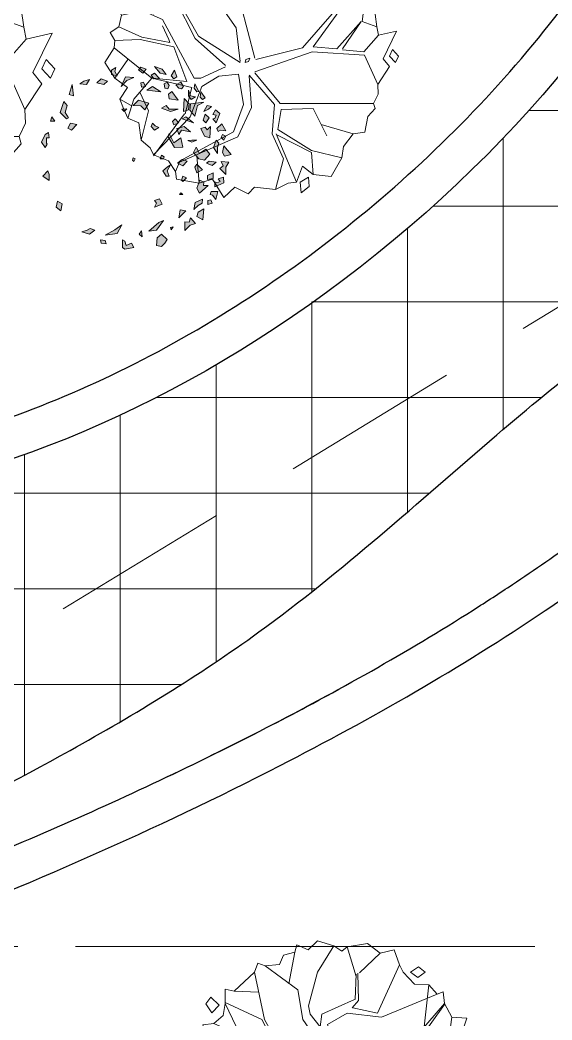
# Model space of a CAD drawing. Header units: inches. Extents: x -12 to 20935469, y -1604 to 24729220.
# Drawn here: x 20833443.3 to 20833510, y 24710426.8 to 24710552.2 of the extents above; entities that cross this region are included whole.
import ezdxf

# ---------------------------------------------------------------- set-up
doc = ezdxf.new("R2010")
doc.units = ezdxf.units.IN
doc.header["$LTSCALE"] = 0.03
doc.header["$MEASUREMENT"] = 0
doc.linetypes.add('ACAD_ISO08W100', pattern=[36, 24, -3, 6, -3])
doc.linetypes.add('DASHED2', pattern=[0.375, 0.25, -0.125])
for name, color, linetype, lineweight in [('Dot', 253, 'Continuous', 0), ('Grid Line', 252, 'Continuous', 18), ('hatch-1', 253, 'Continuous', 5), ('ILLUSTR-TREE', 74, 'Continuous', 0), ('wind.', 150, 'Continuous', 20)]:
    doc.layers.add(name, color=color, linetype=linetype, lineweight=lineweight)
doc.styles.add('ATTR', font='romans.shx', dxfattribs={"width": 0.8, "height": 0.7})

# ---------------------------------------------------------------- blocks, each defined once
blk = doc.blocks.new('fff')
at = {"layer": 'Grid Line', "color": 252, "linetype": 'ACAD_ISO08W100', "lineweight": 9, "ltscale": 80, "true_color": 0x939598}
blk.add_line((20833096.95, 24723708.72), (20830726.15, 24723708.72), dxfattribs=at)
blk = doc.blocks.new('TREE_009')
at = {"layer": 'ILLUSTR-TREE'}
for p, q in [((-12174.22, 13910.26), (-12175.66, 13905.24)), ((-12166.65, 13906.74), (-12174.22, 13910.26)), ((-12160.46, 13912.91), (-12166.65, 13906.74)), ((-12149.34, 13909.54), (-12160.46, 13912.91)), ((-12149.34, 13909.54), (-12160.26, 13891.83)), ((-12143.96, 13905.85), (-12149.34, 13909.54)), ((-12140.45, 13908.76), (-12143.96, 13905.85)), ((-12126.77, 13911.14), (-12140.45, 13908.76)), ((-12140.45, 13908.76), (-12134.4, 13889.01)), ((-12118.31, 13904.71), (-12126.77, 13911.14)), ((-12175.66, 13905.24), (-12183.16, 13903.21)), ((-12179.51, 13884.08), (-12175.66, 13905.24)), ((-12132.06, 13891.31), (-12118.31, 13904.71)), ((-12108.88, 13906.74), (-12118.31, 13904.71)), ((-12105.24, 13896.77), (-12108.88, 13906.74)), ((-12183.16, 13903.21), (-12185.91, 13897.04)), ((-12200.35, 13897.92), (-12202.62, 13891.83)), ((-12195.47, 13896.07), (-12200.35, 13897.92)), ((-12185.91, 13897.04), (-12195.47, 13896.07)), ((-12195.47, 13896.07), (-12173.46, 13879.85)), ((-12120.09, 13864.33), (-12105.24, 13896.77)), ((-12102.7, 13891.75), (-12105.24, 13896.77)), ((-12097.95, 13891.83), (-12092.45, 13895.36)), ((-12092.45, 13895.36), (-12088.05, 13891.83)), ((-12202.62, 13891.83), (-12216.38, 13879.14)), ((-12196.02, 13860.09), (-12202.62, 13891.83)), ((-12160.26, 13891.83), (-12166.31, 13869.26)), ((-12134.95, 13873.5), (-12134.4, 13890.42)), ((-12133.3, 13891.13), (-12132.75, 13872.79)), ((-12095.13, 13883.81), (-12102.7, 13891.75)), ((-12093, 13888.31), (-12097.95, 13891.83)), ((-12088.05, 13891.83), (-12093, 13888.31)), ((-12085.43, 13883.37), (-12095.13, 13883.81)), ((-12085.43, 13883.37), (-12088.74, 13855.16)), ((-12079.93, 13877.02), (-12085.43, 13883.37)), ((-12222.36, 13880.28), (-12222.43, 13870.68)), ((-12216.38, 13879.14), (-12222.36, 13880.28)), ((-12199.87, 13878.43), (-12216.38, 13879.14)), ((-12173.46, 13879.85), (-12170.16, 13860.09)), ((-12117.34, 13861.51), (-12079.93, 13877.02)), ((-12075.87, 13878.52), (-12079.93, 13877.02)), ((-12074.98, 13870.68), (-12075.87, 13878.52)), ((-12231.99, 13875), (-12235.43, 13870.59)), ((-12226.48, 13869.71), (-12231.99, 13875)), ((-12197.67, 13860.09), (-12222.43, 13871.38)), ((-12157.51, 13863.62), (-12135.5, 13873.5)), ((-12132.75, 13872.79), (-12137.15, 13867.85)), ((-12235.43, 13870.59), (-12231.3, 13864.41)), ((-12231.3, 13864.41), (-12226.48, 13869.71)), ((-12222.43, 13870.68), (-12223.73, 13862.65)), ((-12222.43, 13870.68), (-12212.52, 13850.22)), ((-12166.31, 13869.26), (-12165.21, 13863.62)), ((-12136.6, 13867.85), (-12120.09, 13864.33)), ((-12112.39, 13827.65), (-12074.98, 13870.68)), ((-12074.98, 13869.97), (-12105.24, 13828.35)), ((-12070.03, 13861.51), (-12074.98, 13870.68)), ((-12223.73, 13862.65), (-12230.13, 13857.27)), ((-12165.21, 13863.62), (-12158.61, 13855.16)), ((-12158.61, 13855.16), (-12157.51, 13863.62)), ((-12153.66, 13856.57), (-12140.45, 13864.33)), ((-12140.45, 13864.33), (-12117.34, 13861.51)), ((-12230.13, 13857.27), (-12237.49, 13856.48)), ((-12206.47, 13846.69), (-12230.13, 13857.27)), ((-12184.47, 13834), (-12197.67, 13860.09)), ((-12182.26, 13835.41), (-12196.02, 13860.09)), ((-12170.16, 13860.09), (-12156.96, 13841.05)), ((-12072.23, 13845.28), (-12070.03, 13861.51)), ((-12060.06, 13860.89), (-12070.03, 13861.51)), ((-12063.49, 13850.31), (-12060.06, 13860.89)), ((-12237.49, 13856.48), (-12233.98, 13849.52)), ((-12220.78, 13852.34), (-12233.98, 13849.52)), ((-12144.3, 13820.6), (-12153.66, 13856.57)), ((-12233.98, 13849.52), (-12235.63, 13841.76)), ((-12062.33, 13841.76), (-12063.49, 13850.31)), ((-12185.02, 13807.2), (-12206.47, 13846.69)), ((-12089.29, 13826.94), (-12072.78, 13845.28)), ((-12072.78, 13845.28), (-12085.43, 13826.94)), ((-12072.23, 13845.28), (-12062.33, 13841.76)), ((-12235.63, 13841.76), (-12241.62, 13837.97)), ((-12235.63, 13841.76), (-12220.23, 13834.7)), ((-12202.07, 13833.29), (-12206.47, 13842.46)), ((-12156.96, 13841.05), (-12154.21, 13818.48)), ((-12061.23, 13836.11), (-12062.33, 13841.76)), ((-12049.05, 13838.85), (-12061.23, 13836.11)), ((-12057.99, 13820.33), (-12049.05, 13838.85)), ((-12241.62, 13837.97), (-12238.38, 13832.59)), ((-12220.23, 13834.7), (-12201.52, 13831.18)), ((-12164.11, 13815.66), (-12184.47, 13834)), ((-12154.21, 13817.78), (-12182.26, 13835.41)), ((-12071.13, 13824.83), (-12061.23, 13836.11)), ((-12238.38, 13832.59), (-12238.93, 13827.65)), ((-12221.33, 13833.29), (-12238.38, 13832.59)), ((-12198.77, 13828.35), (-12221.33, 13833.29)), ((-12201.52, 13831.18), (-12202.07, 13833.29)), ((-12238.93, 13827.65), (-12245.05, 13817.69)), ((-12213.63, 13807.2), (-12238.93, 13827.65)), ((-12189.97, 13805.08), (-12198.77, 13828.35)), ((-12144.3, 13811.43), (-12105.79, 13824.83)), ((-12143.75, 13819.89), (-12112.39, 13827.65)), ((-12105.79, 13824.83), (-12070.58, 13822.71)), ((-12105.24, 13828.35), (-12089.29, 13826.94)), ((-12085.43, 13826.24), (-12071.13, 13824.83)), ((-12051.8, 13826.5), (-12053.87, 13822.1)), ((-12047.68, 13822.1), (-12051.8, 13826.5)), ((-12229.58, 13819.89), (-12238.38, 13807.2)), ((-12150.36, 13819.89), (-12150.9, 13817.78)), ((-12147.6, 13820.6), (-12150.36, 13819.89)), ((-12148.7, 13818.48), (-12147.6, 13820.6)), ((-12070.58, 13822.71), (-12061.78, 13802.96)), ((-12053.87, 13815.04), (-12057.99, 13820.33)), ((-12053.87, 13822.1), (-12049.74, 13817.69)), ((-12049.74, 13817.69), (-12047.68, 13822.1)), ((-12245.05, 13817.69), (-12238.38, 13807.2)), ((-12164.11, 13814.95), (-12180.61, 13807.2)), ((-12150.9, 13817.78), (-12148.7, 13818.48)), ((-12061.78, 13802.96), (-12053.87, 13815.04)), ((-12155.31, 13810.02), (-12168.51, 13808.61)), ((-12155.31, 13810.02), (-12152.01, 13789.56)), ((-12144.3, 13810.72), (-12127.25, 13790.27)), ((-12238.38, 13807.2), (-12229.92, 13800.94)), ((-12213.63, 13807.2), (-12225.73, 13793.09)), ((-12186.67, 13800.85), (-12213.63, 13807.2)), ((-12213.07, 13807.2), (-12189.97, 13805.08)), ((-12180.61, 13807.2), (-12185.02, 13807.2)), ((-12168.51, 13808.61), (-12180.06, 13801.55)), ((-12148.15, 13809.31), (-12131.1, 13789.56)), ((-12148.15, 13808.61), (-12146.5, 13787.45)), ((-12229.92, 13800.94), (-12235.08, 13793.09)), ((-12191.07, 13783.21), (-12186.67, 13800.85)), ((-12180.06, 13801.55), (-12187.77, 13781.1)), ((-12061.43, 13796.53), (-12061.78, 13802.96)), ((-12221.33, 13797.32), (-12215.83, 13785.33)), ((-12064.53, 13790.27), (-12061.43, 13796.53)), ((-12227.38, 13788.86), (-12235.08, 13793.09)), ((-12235.08, 13793.09), (-12232.68, 13786.83)), ((-12225.73, 13793.09), (-12229.58, 13780.39)), ((-12232.68, 13786.83), (-12229.58, 13780.39)), ((-12152.01, 13789.56), (-12158.61, 13771.22)), ((-12146.5, 13787.45), (-12155.86, 13767.7)), ((-12131.1, 13789.56), (-12132.75, 13769.81)), ((-12127.25, 13790.27), (-12064.53, 13790.27)), ((-12126.7, 13786.04), (-12105.24, 13786.74)), ((-12105.24, 13786.74), (-12095.89, 13768.4)), ((-12068.31, 13781.54), (-12063.49, 13786.83)), ((-12063.49, 13786.83), (-12064.53, 13790.27)), ((-12215.83, 13785.33), (-12220.78, 13765.58)), ((-12212.52, 13755), (-12191.62, 13783.21)), ((-12126.7, 13786.04), (-12128.9, 13772.63)), ((-12229.58, 13780.39), (-12222.36, 13777.13)), ((-12222.36, 13777.13), (-12220.78, 13765.58)), ((-12187.77, 13781.1), (-12212.52, 13755.71)), ((-12070.37, 13770.96), (-12068.31, 13781.54)), ((-12128.9, 13772.63), (-12106.34, 13758.53)), ((-12099.74, 13776.16), (-12078.28, 13769.81)), ((-12158.61, 13771.22), (-12194.92, 13751.47)), ((-12155.86, 13767.7), (-12194.92, 13750.77)), ((-12132.75, 13769.81), (-12125.05, 13752.89)), ((-12130, 13769.81), (-12116.24, 13737.37)), ((-12129.45, 13769.11), (-12106.34, 13757.12)), ((-12084.81, 13761.26), (-12078.28, 13769.81)), ((-12078.28, 13769.81), (-12070.37, 13770.96)), ((-12220.78, 13765.58), (-12214.79, 13760.38)), ((-12214.79, 13760.38), (-12212.52, 13755.71)), ((-12106.34, 13758.53), (-12085.98, 13753.59)), ((-12085.98, 13753.59), (-12084.81, 13761.26)), ((-12212.52, 13755.71), (-12202.42, 13751.56)), ((-12183.37, 13755), (-12181.71, 13736.66)), ((-12106.34, 13757.12), (-12105.24, 13742.31)), ((-12093.07, 13740.98), (-12085.98, 13753.59)), ((-12202.42, 13751.56), (-12197.67, 13744.42)), ((-12194.92, 13750.77), (-12197.67, 13744.42)), ((-12125.05, 13752.89), (-12130.55, 13732.43)), ((-12197.67, 13744.42), (-12196.91, 13739.22)), ((-12116.24, 13737.37), (-12112.32, 13748.04)), ((-12112.32, 13748.04), (-12105.24, 13742.31)), ((-12108.27, 13740.72), (-12113.77, 13737.19)), ((-12107.72, 13734.37), (-12108.27, 13740.72)), ((-12105.24, 13742.31), (-12093.07, 13740.98)), ((-12196.91, 13739.22), (-12181.71, 13736.66)), ((-12181.71, 13736.66), (-12172.84, 13739.22)), ((-12172.84, 13739.22), (-12165.28, 13726.88)), ((-12130.55, 13732.43), (-12121.95, 13736.57)), ((-12121.95, 13736.57), (-12116.24, 13737.37)), ((-12113.77, 13737.19), (-12113.22, 13730.14)), ((-12165.28, 13726.88), (-12157.71, 13733.93)), ((-12157.71, 13733.93), (-12148.77, 13729.52)), ((-12148.77, 13729.52), (-12144.65, 13733.93)), ((-12144.65, 13733.93), (-12130.55, 13732.43)), ((-12113.22, 13730.14), (-12107.72, 13734.37))]:
    blk.add_line(p, q, dxfattribs=at)
at = {"layer": 'ILLUSTR-TREE', "style": 'ATTR', "width": 0.8, "flags": 9}
blk.add_attdef('ESTCODE', (-12147.6, 13820.6), '', height=1.05, dxfattribs=at)
blk = doc.blocks.new('GRN1')
at = {"layer": 'ILLUSTR-TREE', "true_color": 0x30441d}
h = blk.add_hatch(color=89, dxfattribs=at)
h.paths.add_polyline_path([(0.2571, -0.0526), (0.2603, -0.0695), (0.2735, -0.0695), (0.2817, -0.0569), (0.2702, -0.059)])
h.paths.add_polyline_path([(0.2406, -0.0821), (0.2308, -0.0927), (0.2357, -0.1137), (0.2472, -0.1011)])
h.paths.add_polyline_path([(0.1897, 0.2148), (0.1848, 0.2064), (0.1914, 0.2), (0.2078, 0.2021)])
h.paths.add_polyline_path([(0.193, 0.1853), (0.1848, 0.1727), (0.1963, 0.1642), (0.2127, 0.1642), (0.1963, 0.1706)])
h.paths.add_polyline_path([(0.1864, 0.1053), (0.2012, 0.1032), (0.2094, 0.1137), (0.1831, 0.1327)])
h.paths.add_polyline_path([(0.2603, 0.0969), (0.2653, 0.0779), (0.285, 0.0611), (0.2768, 0.0842)])
h.paths.add_polyline_path([(0.2078, 0.08), (0.2242, 0.0547), (0.2127, 0.0379), (0.2111, 0.0547)])
h.paths.add_polyline_path([(0.2521, -0.0021), (0.2538, -0.0274), (0.2242, -0.04), (0.2423, -0.0232)])
h.paths.add_polyline_path([(0.2653, 0.0253), (0.2751, 0.0126), (0.2833, 0.019), (0.2768, 0.0358)])
h.paths.add_polyline_path([(0.2373, 0.0274), (0.2357, 0.019), (0.2226, 0.0211), (0.2242, 0.0337)])
h.paths.add_polyline_path([(0.2488, 0.0758), (0.2472, 0.059), (0.2587, 0.0505), (0.2653, 0.0611)])
h.paths.add_polyline_path([(0.2094, 0.1958), (0.2078, 0.1895), (0.2193, 0.1811), (0.2324, 0.1832)])
h.paths.add_polyline_path([(0.2291, 0.1263), (0.2193, 0.1348), (0.2176, 0.1432), (0.2242, 0.1495), (0.2373, 0.1411)])
h.paths.add_polyline_path([(0.2373, 0.099), (0.2275, 0.1053), (0.2176, 0.1011), (0.2193, 0.0927), (0.2324, 0.0905)])
h.paths.add_polyline_path([(0.2538, 0.1284), (0.2472, 0.12), (0.2571, 0.1116), (0.2735, 0.1221)])
h.paths.add_polyline_path([(0.1963, -0.1853), (0.1996, -0.1979), (0.2308, -0.1895)])
h.paths.add_polyline_path([(0.2456, -0.1369), (0.2308, -0.1453), (0.2324, -0.1663), (0.2406, -0.1537)])
h.paths.add_polyline_path([(0.0402, 0.1474), (0.0386, 0.1221), (0.0731, 0.1011), (0.0813, 0.1053), (0.0534, 0.12), (0.0682, 0.1411)])
h.paths.add_polyline_path([(0.0731, 0.278), (0.0616, 0.2716), (0.0698, 0.2632), (0.078, 0.2674)])
h.paths.add_polyline_path([(-0.2275, -0.0884), (-0.2226, -0.0526), (-0.1963, -0.0379), (-0.2111, -0.059)])
h.paths.add_polyline_path([(0.0205, 0.2527), (0.0386, 0.24), (0.0616, 0.2485), (0.0517, 0.2569), (0.0386, 0.2527)])
h.paths.add_polyline_path([(-0.2406, 0.099), (-0.2242, 0.0821), (-0.2357, 0.0695), (-0.2587, 0.0674), (-0.262, 0.0821), (-0.2521, 0.0927)])
h.paths.add_polyline_path([(-0.2324, 0.0232), (-0.2242, 0.0147), (-0.2143, 0.0211)])
h.paths.add_polyline_path([(-0.1307, 0.2358), (-0.1344, 0.2232), (-0.1226, 0.2231), (-0.1198, 0.2319)])
h.paths.add_polyline_path([(-0.1039, 0.2299), (-0.106, 0.2367), (-0.1191, 0.2474), (-0.0951, 0.2536), (-0.0951, 0.2327)])
h.paths.add_polyline_path([(-0.0555, 0.2396), (-0.0585, 0.2217), (-0.0467, 0.2215), (-0.0384, 0.2388)])
h.paths.add_polyline_path([(-0.0771, 0.224), (-0.1, 0.1981), (-0.0846, 0.1897), (-0.0609, 0.1985), (-0.0663, 0.2109), (-0.0766, 0.2096)])
h.paths.add_polyline_path([(-0.216, 0.0442), (-0.2127, 0.0674), (-0.1831, 0.0884), (-0.1897, 0.0737)])
h.paths.add_polyline_path([(-0.1421, 0.0611), (-0.1339, 0.0842), (-0.1174, 0.0758), (-0.1224, 0.0611), (-0.1306, 0.0674)])
h.paths.add_polyline_path([(-0.1812, 0.2081), (-0.1707, 0.1899), (-0.1581, 0.1935), (-0.1472, 0.2104)])
h.paths.add_polyline_path([(-0.2132, 0.1534), (-0.187, 0.1527), (-0.1886, 0.166), (-0.1749, 0.1708), (-0.1924, 0.186), (-0.1969, 0.1696)])
h.paths.add_polyline_path([(-0.15, 0.1808), (-0.1283, 0.1846), (-0.118, 0.2068), (-0.1309, 0.2058), (-0.1372, 0.1936)])
h.paths.add_polyline_path([(-0.1536, 0.1558), (-0.1749, 0.1348), (-0.1503, 0.139)])
h.paths.add_polyline_path([(-0.1043, 0.1474), (-0.1043, 0.1369), (-0.0994, 0.1411)])
h.paths.add_polyline_path([(-0.2028, 0.1179), (-0.2111, 0.1116), (-0.2045, 0.1095)])
h.paths.add_polyline_path([(-0.0205, 0.099), (-0.032, 0.0863), (-0.0485, 0.0969), (-0.0485, 0.1053), (-0.032, 0.099), (-0.014, 0.1095)])
h.paths.add_polyline_path([(0.0189, 0.2295), (0.0008, 0.2127), (0.0041, 0.1958), (0.0238, 0.179), (0.0402, 0.1874), (0.0205, 0.1979), (0.0337, 0.2169)])
h.paths.add_polyline_path([(-0.0287, 0.2064), (-0.0386, 0.1895), (-0.0205, 0.1832), (-0.0123, 0.1895)])
h.paths.add_polyline_path([(-0.0534, 0.1579), (-0.0649, 0.1474), (-0.06, 0.1432), (-0.0485, 0.1474)])
h.paths.add_polyline_path([(0.0178, 0.294), (0.0123, 0.2737), (0.0238, 0.2674), (0.0435, 0.2716)])
h.paths.add_polyline_path([(-0.0435, 0.278), (-0.0255, 0.259), (-0.0172, 0.2695), (-0.0041, 0.2632), (-0.0057, 0.2864), (-0.0205, 0.278)])
h.paths.add_polyline_path([(-0.0808, 0.244), (-0.0685, 0.2712), (-0.0515, 0.2704), (-0.056, 0.254), (-0.0646, 0.2603), (-0.0686, 0.2503), (-0.0653, 0.2447)])
h.paths.add_polyline_path([(0.0041, 0.0021), (-0.0041, -0.0021), (0.0008, -0.0063), (0.0074, -0.0042)])
h.paths.add_polyline_path([(0.0041, 0.0884), (0.0107, 0.0905), (0.0156, 0.0821), (0.0041, 0.0779)])
h.paths.add_polyline_path([(-0.0025, 0.16), (-0.0172, 0.1474), (-0.009, 0.1306), (0.0025, 0.1453)])
h.paths.add_polyline_path([(-0.0057, 0.2485), (-0.0156, 0.2358), (-0.009, 0.219), (-0.0025, 0.2274)])
h.paths.add_polyline_path([(0.0616, 0.1895), (0.055, 0.1748), (0.06, 0.1621), (0.0616, 0.1748)])
h.paths.add_polyline_path([(0.1634, 0.2337), (0.1552, 0.2253), (0.1486, 0.2106), (0.1667, 0.2211)])
h.paths.add_polyline_path([(0.1552, 0.1327), (0.1486, 0.1095), (0.1585, 0.0821), (0.1667, 0.0969), (0.1552, 0.1053)])
h.paths.add_polyline_path([(0.0994, 0.0737), (0.0912, 0.0611), (0.1027, 0.0505), (0.1125, 0.0547), (0.1043, 0.0632)])
h.paths.add_polyline_path([(0.1569, -0.0232), (0.1486, -0.0316), (0.1552, -0.0379)])
h.paths.add_polyline_path([(0.1536, 0.0316), (0.1651, 0.019), (0.1667, -0.0042), (0.1831, 0.0126), (0.1733, 0.0442)])
h.paths.add_polyline_path([(0.1027, 0.2316), (0.0682, 0.2295), (0.0731, 0.2127), (0.0961, 0.2021), (0.101, 0.2148), (0.0928, 0.2211)])
h.paths.add_polyline_path([(0.1289, 0.2274), (0.1142, 0.2169), (0.1224, 0.2085), (0.1404, 0.2148)])
h.paths.add_polyline_path([(0.0862, 0.1706), (0.0912, 0.1432), (0.078, 0.1348), (0.0961, 0.1284), (0.1027, 0.1516)])
h.paths.add_polyline_path([(0.1339, 0.1832), (0.1667, 0.1916), (0.1766, 0.2106), (0.1716, 0.1706), (0.1519, 0.1685)])
h.paths.add_polyline_path([(0.1257, 0.1453), (0.1142, 0.179), (0.1322, 0.1558)])
h.paths.add_polyline_path([(0.1536, 0.1642), (0.1486, 0.1495), (0.1881, 0.1516), (0.1716, 0.1663)])
h.paths.add_polyline_path([(0.1142, 0.1348), (0.1076, 0.12), (0.1174, 0.1158), (0.1257, 0.1242)])
h.paths.add_polyline_path([(0.0879, 0.2548), (0.0912, 0.2611), (0.0895, 0.278), (0.1109, 0.2653), (0.0961, 0.2506)])
h.paths.add_polyline_path([(0.1142, 0.2485), (0.1421, 0.259), (0.1536, 0.2464), (0.1388, 0.2379), (0.1371, 0.2485), (0.1273, 0.2443), (0.1257, 0.2379)])
h.paths.add_polyline_path([(-0.2521, -0.0084), (-0.2653, -0.0021), (-0.2702, -0.0295), (-0.2653, -0.0358), (-0.2423, -0.0358), (-0.2456, -0.0295), (-0.2587, -0.0253)])
h.paths.add_polyline_path([(-0.2538, -0.0863), (-0.2439, -0.0884), (-0.2423, -0.1032), (-0.2521, -0.1011)])
h.paths.add_polyline_path([(0.055, -0.2822), (0.0386, -0.2716), (0.0485, -0.2653), (0.0517, -0.2674), (0.0682, -0.2674), (0.0682, -0.259), (0.0846, -0.2611), (0.078, -0.2716)])
h.paths.add_polyline_path([(-0.1322, -0.219), (-0.1536, -0.2232), (-0.1421, -0.2379), (-0.124, -0.2337)])
h.paths.add_polyline_path([(-0.2176, -0.16), (-0.2242, -0.1369), (-0.2127, -0.12), (-0.2078, -0.1348), (-0.2127, -0.1432)])
h.paths.add_polyline_path([(-0.0485, -0.278), (-0.0616, -0.259), (-0.0435, -0.259), (-0.032, -0.2632)])
h.paths.add_polyline_path([(0.1289, -0.2), (0.1257, -0.2064), (0.1454, -0.2253), (0.1782, -0.2148), (0.1667, -0.2043), (0.1454, -0.2106)])
h.paths.add_polyline_path([(0.1191, -0.2548), (0.1322, -0.2506), (0.1191, -0.2422)])
h.paths.add_polyline_path([(0.1092, -0.1748), (0.0912, -0.1916), (0.0977, -0.2021), (0.1125, -0.1937)])
at = {"layer": 'ILLUSTR-TREE', "color": 89, "true_color": 0x30441d}
for p, q in [((-0.0205, 0.278), (-0.0435, 0.278)), ((-0.0435, 0.278), (-0.0255, 0.259)), ((-0.0057, 0.2864), (-0.0205, 0.278)), ((-0.0041, 0.2632), (-0.0057, 0.2864)), ((0.0178, 0.294), (0.0123, 0.2737)), ((0.0123, 0.2737), (0.0238, 0.2674)), ((0.0435, 0.2716), (0.0178, 0.294)), ((0.0731, 0.278), (0.0616, 0.2716)), ((0.078, 0.2674), (0.0731, 0.278)), ((0.0895, 0.278), (0.1109, 0.2653)), ((0.0912, 0.2611), (0.0895, 0.278)), ((-0.1191, 0.2474), (-0.0951, 0.2536)), ((-0.106, 0.2367), (-0.1191, 0.2474)), ((-0.0951, 0.2536), (-0.0951, 0.2327)), ((-0.0808, 0.244), (-0.0685, 0.2712)), ((-0.0653, 0.2447), (-0.0808, 0.244)), ((-0.0646, 0.2603), (-0.0686, 0.2503)), ((-0.0686, 0.2503), (-0.0653, 0.2447)), ((-0.0685, 0.2712), (-0.0515, 0.2704)), ((-0.056, 0.254), (-0.0646, 0.2603)), ((-0.0515, 0.2704), (-0.056, 0.254)), ((-0.0255, 0.259), (-0.0172, 0.2695)), ((-0.0172, 0.2695), (-0.0041, 0.2632)), ((-0.0057, 0.2485), (-0.0156, 0.2358)), ((-0.0025, 0.2274), (-0.0057, 0.2485)), ((0.0386, 0.2527), (0.0205, 0.2527)), ((0.0205, 0.2527), (0.0386, 0.24)), ((0.0238, 0.2674), (0.0435, 0.2716)), ((0.0517, 0.2569), (0.0386, 0.2527)), ((0.0386, 0.24), (0.0616, 0.2485)), ((0.0616, 0.2485), (0.0517, 0.2569)), ((0.0616, 0.2716), (0.0698, 0.2632)), ((0.0698, 0.2632), (0.078, 0.2674)), ((0.0879, 0.2548), (0.0912, 0.2611)), ((0.0961, 0.2506), (0.0879, 0.2548)), ((0.1109, 0.2653), (0.0961, 0.2506)), ((0.1142, 0.2485), (0.1421, 0.259)), ((0.1257, 0.2379), (0.1142, 0.2485)), ((0.1273, 0.2443), (0.1257, 0.2379)), ((0.1371, 0.2485), (0.1273, 0.2443)), ((0.1388, 0.2379), (0.1371, 0.2485)), ((0.1536, 0.2464), (0.1388, 0.2379)), ((0.1421, 0.259), (0.1536, 0.2464)), ((-0.1307, 0.2358), (-0.1344, 0.2232)), ((-0.1344, 0.2232), (-0.1226, 0.2231)), ((-0.1198, 0.2319), (-0.1307, 0.2358)), ((-0.1226, 0.2231), (-0.1198, 0.2319)), ((-0.1039, 0.2299), (-0.106, 0.2367)), ((-0.0951, 0.2327), (-0.1039, 0.2299)), ((-0.0771, 0.224), (-0.1, 0.1981)), ((-0.0766, 0.2096), (-0.0771, 0.224)), ((-0.0555, 0.2396), (-0.0585, 0.2217)), ((-0.0585, 0.2217), (-0.0467, 0.2215)), ((-0.0384, 0.2388), (-0.0555, 0.2396)), ((-0.0467, 0.2215), (-0.0384, 0.2388)), ((-0.0156, 0.2358), (-0.009, 0.219)), ((-0.009, 0.219), (-0.0025, 0.2274)), ((0.0189, 0.2295), (0.0008, 0.2127)), ((0.0337, 0.2169), (0.0189, 0.2295)), ((0.0205, 0.1979), (0.0337, 0.2169)), ((0.1027, 0.2316), (0.0682, 0.2295)), ((0.0682, 0.2295), (0.0731, 0.2127)), ((0.0928, 0.2211), (0.1027, 0.2316)), ((0.101, 0.2148), (0.0928, 0.2211)), ((0.0961, 0.2021), (0.101, 0.2148)), ((0.1289, 0.2274), (0.1142, 0.2169)), ((0.1142, 0.2169), (0.1224, 0.2085)), ((0.1224, 0.2085), (0.1404, 0.2148)), ((0.1404, 0.2148), (0.1289, 0.2274)), ((0.1552, 0.2253), (0.1486, 0.2106)), ((0.1486, 0.2106), (0.1667, 0.2211)), ((0.1634, 0.2337), (0.1552, 0.2253)), ((0.1667, 0.2211), (0.1634, 0.2337)), ((0.1897, 0.2148), (0.1848, 0.2064)), ((0.2078, 0.2021), (0.1897, 0.2148)), ((-0.1924, 0.186), (-0.1969, 0.1696)), ((-0.1749, 0.1708), (-0.1924, 0.186)), ((-0.1472, 0.2104), (-0.1812, 0.2081)), ((-0.1812, 0.2081), (-0.1707, 0.1899)), ((-0.1707, 0.1899), (-0.1581, 0.1935)), ((-0.1581, 0.1935), (-0.1472, 0.2104)), ((-0.1372, 0.1936), (-0.15, 0.1808)), ((-0.15, 0.1808), (-0.1283, 0.1846)), ((-0.1309, 0.2058), (-0.1372, 0.1936)), ((-0.118, 0.2068), (-0.1309, 0.2058)), ((-0.1283, 0.1846), (-0.118, 0.2068)), ((-0.1, 0.1981), (-0.0846, 0.1897)), ((-0.0846, 0.1897), (-0.0609, 0.1985)), ((-0.0663, 0.2109), (-0.0766, 0.2096)), ((-0.0609, 0.1985), (-0.0663, 0.2109)), ((-0.0287, 0.2064), (-0.0386, 0.1895)), ((-0.0386, 0.1895), (-0.0205, 0.1832)), ((-0.0123, 0.1895), (-0.0287, 0.2064)), ((-0.0205, 0.1832), (-0.0123, 0.1895)), ((0.0008, 0.2127), (0.0041, 0.1958)), ((0.0041, 0.1958), (0.0238, 0.179)), ((0.0402, 0.1874), (0.0205, 0.1979)), ((0.0238, 0.179), (0.0402, 0.1874)), ((0.0616, 0.1895), (0.055, 0.1748)), ((0.0616, 0.1748), (0.0616, 0.1895)), ((0.0731, 0.2127), (0.0961, 0.2021)), ((0.1339, 0.1832), (0.1667, 0.1916)), ((0.1519, 0.1685), (0.1339, 0.1832)), ((0.1667, 0.1916), (0.1766, 0.2106)), ((0.1766, 0.2106), (0.1716, 0.1706)), ((0.1848, 0.2064), (0.1914, 0.2)), ((0.193, 0.1853), (0.1848, 0.1727)), ((0.1914, 0.2), (0.2078, 0.2021)), ((0.1963, 0.1706), (0.193, 0.1853)), ((0.2094, 0.1958), (0.2078, 0.1895)), ((0.2078, 0.1895), (0.2193, 0.1811)), ((0.2324, 0.1832), (0.2094, 0.1958)), ((0.2193, 0.1811), (0.2324, 0.1832)), ((-0.1969, 0.1696), (-0.2132, 0.1534)), ((-0.2132, 0.1534), (-0.187, 0.1527)), ((-0.1886, 0.166), (-0.1749, 0.1708)), ((-0.187, 0.1527), (-0.1886, 0.166)), ((-0.1536, 0.1558), (-0.1749, 0.1348)), ((-0.1503, 0.139), (-0.1536, 0.1558)), ((-0.0534, 0.1579), (-0.0649, 0.1474)), ((-0.0485, 0.1474), (-0.0534, 0.1579)), ((-0.0025, 0.16), (-0.0172, 0.1474)), ((0.0025, 0.1453), (-0.0025, 0.16)), ((0.055, 0.1748), (0.06, 0.1621)), ((0.06, 0.1621), (0.0616, 0.1748)), ((0.1027, 0.1516), (0.0862, 0.1706)), ((0.0862, 0.1706), (0.0912, 0.1432)), ((0.1142, 0.179), (0.1322, 0.1558)), ((0.1257, 0.1453), (0.1142, 0.179)), ((0.1322, 0.1558), (0.1257, 0.1453)), ((0.1536, 0.1642), (0.1486, 0.1495)), ((0.1716, 0.1706), (0.1519, 0.1685)), ((0.1716, 0.1663), (0.1536, 0.1642)), ((0.1881, 0.1516), (0.1716, 0.1663)), ((0.1848, 0.1727), (0.1963, 0.1642)), ((0.2127, 0.1642), (0.1963, 0.1706)), ((0.1963, 0.1642), (0.2127, 0.1642)), ((-0.1749, 0.1348), (-0.1503, 0.139)), ((-0.0994, 0.1411), (-0.1043, 0.1474)), ((-0.1043, 0.1474), (-0.1043, 0.1369)), ((-0.1043, 0.1369), (-0.0994, 0.1411)), ((-0.0649, 0.1474), (-0.06, 0.1432)), ((-0.06, 0.1432), (-0.0485, 0.1474)), ((-0.0172, 0.1474), (-0.009, 0.1306)), ((-0.009, 0.1306), (0.0025, 0.1453)), ((0.0402, 0.1474), (0.0386, 0.1221)), ((0.0386, 0.1221), (0.0731, 0.1011)), ((0.0682, 0.1411), (0.0402, 0.1474)), ((0.0534, 0.12), (0.0682, 0.1411)), ((0.0912, 0.1432), (0.078, 0.1348)), ((0.078, 0.1348), (0.0961, 0.1284)), ((0.0961, 0.1284), (0.1027, 0.1516)), ((0.1142, 0.1348), (0.1076, 0.12)), ((0.1257, 0.1242), (0.1142, 0.1348)), ((0.1174, 0.1158), (0.1257, 0.1242)), ((0.1486, 0.1495), (0.1881, 0.1516)), ((0.1552, 0.1327), (0.1486, 0.1095)), ((0.1552, 0.1053), (0.1552, 0.1327)), ((0.2094, 0.1137), (0.1831, 0.1327)), ((0.1831, 0.1327), (0.1864, 0.1053)), ((0.2176, 0.1432), (0.2242, 0.1495)), ((0.2193, 0.1348), (0.2176, 0.1432)), ((0.2291, 0.1263), (0.2193, 0.1348)), ((0.2242, 0.1495), (0.2373, 0.1411)), ((0.2373, 0.1411), (0.2291, 0.1263)), ((0.2538, 0.1284), (0.2472, 0.12)), ((0.2735, 0.1221), (0.2538, 0.1284)), ((0.2571, 0.1116), (0.2735, 0.1221)), ((-0.262, 0.0821), (-0.2521, 0.0927)), ((-0.2521, 0.0927), (-0.2406, 0.099)), ((-0.2406, 0.099), (-0.2242, 0.0821)), ((-0.2028, 0.1179), (-0.2111, 0.1116)), ((-0.2111, 0.1116), (-0.2045, 0.1095)), ((-0.2045, 0.1095), (-0.2028, 0.1179)), ((-0.0485, 0.1053), (-0.032, 0.099)), ((-0.0485, 0.0969), (-0.0485, 0.1053)), ((-0.032, 0.0863), (-0.0485, 0.0969)), ((-0.032, 0.099), (-0.014, 0.1095)), ((-0.0205, 0.099), (-0.032, 0.0863)), ((-0.014, 0.1095), (-0.0205, 0.099)), ((0.0813, 0.1053), (0.0534, 0.12)), ((0.0731, 0.1011), (0.0813, 0.1053)), ((0.1076, 0.12), (0.1174, 0.1158)), ((0.1486, 0.1095), (0.1585, 0.0821)), ((0.1667, 0.0969), (0.1552, 0.1053)), ((0.1585, 0.0821), (0.1667, 0.0969)), ((0.1864, 0.1053), (0.2012, 0.1032)), ((0.2012, 0.1032), (0.2094, 0.1137)), ((0.2275, 0.1053), (0.2176, 0.1011)), ((0.2176, 0.1011), (0.2193, 0.0927)), ((0.2193, 0.0927), (0.2324, 0.0905)), ((0.2373, 0.099), (0.2275, 0.1053)), ((0.2324, 0.0905), (0.2373, 0.099)), ((0.2472, 0.12), (0.2571, 0.1116)), ((0.2768, 0.0842), (0.2603, 0.0969)), ((0.2603, 0.0969), (0.2653, 0.0779)), ((-0.2587, 0.0674), (-0.262, 0.0821)), ((-0.2357, 0.0695), (-0.2587, 0.0674)), ((-0.2242, 0.0821), (-0.2357, 0.0695)), ((-0.1897, 0.0737), (-0.216, 0.0442)), ((-0.216, 0.0442), (-0.2127, 0.0674)), ((-0.2127, 0.0674), (-0.1831, 0.0884)), ((-0.1831, 0.0884), (-0.1897, 0.0737)), ((-0.1421, 0.0611), (-0.1339, 0.0842)), ((-0.1306, 0.0674), (-0.1421, 0.0611)), ((-0.1339, 0.0842), (-0.1174, 0.0758)), ((-0.1224, 0.0611), (-0.1306, 0.0674)), ((-0.1174, 0.0758), (-0.1224, 0.0611)), ((0.0041, 0.0884), (0.0107, 0.0905)), ((0.0041, 0.0779), (0.0041, 0.0884)), ((0.0156, 0.0821), (0.0041, 0.0779)), ((0.0107, 0.0905), (0.0156, 0.0821)), ((0.0994, 0.0737), (0.0912, 0.0611)), ((0.0912, 0.0611), (0.1027, 0.0505)), ((0.1043, 0.0632), (0.0994, 0.0737)), ((0.1125, 0.0547), (0.1043, 0.0632)), ((0.2111, 0.0547), (0.2078, 0.08)), ((0.2078, 0.08), (0.2242, 0.0547)), ((0.2488, 0.0758), (0.2472, 0.059)), ((0.2653, 0.0611), (0.2488, 0.0758)), ((0.2587, 0.0505), (0.2653, 0.0611)), ((0.2653, 0.0779), (0.285, 0.0611)), ((0.285, 0.0611), (0.2768, 0.0842)), ((0.1027, 0.0505), (0.1125, 0.0547)), ((0.1733, 0.0442), (0.1536, 0.0316)), ((0.1536, 0.0316), (0.1651, 0.019)), ((0.1831, 0.0126), (0.1733, 0.0442)), ((0.2127, 0.0379), (0.2111, 0.0547)), ((0.2242, 0.0547), (0.2127, 0.0379)), ((0.2226, 0.0211), (0.2242, 0.0337)), ((0.2242, 0.0337), (0.2373, 0.0274)), ((0.2472, 0.059), (0.2587, 0.0505)), ((0.2768, 0.0358), (0.2653, 0.0253)), ((0.2833, 0.019), (0.2768, 0.0358)), ((-0.2143, 0.0211), (-0.2324, 0.0232)), ((-0.2324, 0.0232), (-0.2242, 0.0147)), ((-0.2242, 0.0147), (-0.2143, 0.0211)), ((0.0041, 0.0021), (-0.0041, -0.0021)), ((0.0074, -0.0042), (0.0041, 0.0021)), ((0.1651, 0.019), (0.1667, -0.0042)), ((0.1667, -0.0042), (0.1831, 0.0126)), ((0.2357, 0.019), (0.2226, 0.0211)), ((0.2373, 0.0274), (0.2357, 0.019)), ((0.2653, 0.0253), (0.2751, 0.0126)), ((0.2751, 0.0126), (0.2833, 0.019)), ((-0.2653, -0.0021), (-0.2702, -0.0295)), ((-0.2702, -0.0295), (-0.2653, -0.0358)), ((-0.2521, -0.0084), (-0.2653, -0.0021)), ((-0.2587, -0.0253), (-0.2521, -0.0084)), ((-0.2456, -0.0295), (-0.2587, -0.0253)), ((-0.2423, -0.0358), (-0.2456, -0.0295)), ((-0.0041, -0.0021), (0.0008, -0.0063)), ((0.0008, -0.0063), (0.0074, -0.0042)), ((0.1569, -0.0232), (0.1486, -0.0316)), ((0.1552, -0.0379), (0.1569, -0.0232)), ((0.2242, -0.04), (0.2423, -0.0232)), ((0.2538, -0.0274), (0.2242, -0.04)), ((0.2423, -0.0232), (0.2521, -0.0021)), ((0.2521, -0.0021), (0.2538, -0.0274)), ((-0.2653, -0.0358), (-0.2423, -0.0358)), ((-0.2275, -0.0884), (-0.2226, -0.0526)), ((-0.2111, -0.059), (-0.2275, -0.0884)), ((-0.2226, -0.0526), (-0.1963, -0.0379)), ((-0.1963, -0.0379), (-0.2111, -0.059)), ((0.1486, -0.0316), (0.1552, -0.0379)), ((0.2702, -0.059), (0.2571, -0.0526)), ((0.2571, -0.0526), (0.2603, -0.0695)), ((0.2817, -0.0569), (0.2702, -0.059)), ((0.2735, -0.0695), (0.2817, -0.0569)), ((-0.2521, -0.1011), (-0.2538, -0.0863)), ((-0.2538, -0.0863), (-0.2439, -0.0884)), ((-0.2439, -0.0884), (-0.2423, -0.1032)), ((0.2406, -0.0821), (0.2308, -0.0927)), ((0.2472, -0.1011), (0.2406, -0.0821)), ((0.2603, -0.0695), (0.2735, -0.0695)), ((-0.2423, -0.1032), (-0.2521, -0.1011)), ((-0.2242, -0.1369), (-0.2127, -0.12)), ((-0.2127, -0.12), (-0.2078, -0.1348)), ((0.2308, -0.0927), (0.2357, -0.1137)), ((0.2357, -0.1137), (0.2472, -0.1011)), ((-0.2176, -0.16), (-0.2242, -0.1369)), ((-0.2127, -0.1432), (-0.2176, -0.16)), ((-0.2078, -0.1348), (-0.2127, -0.1432)), ((0.2456, -0.1369), (0.2308, -0.1453)), ((0.2308, -0.1453), (0.2324, -0.1663)), ((0.2406, -0.1537), (0.2456, -0.1369)), ((0.1092, -0.1748), (0.0912, -0.1916)), ((0.1125, -0.1937), (0.1092, -0.1748)), ((0.2324, -0.1663), (0.2406, -0.1537)), ((0.0912, -0.1916), (0.0977, -0.2021)), ((0.0977, -0.2021), (0.1125, -0.1937)), ((0.1289, -0.2), (0.1257, -0.2064)), ((0.1257, -0.2064), (0.1454, -0.2253)), ((0.1454, -0.2106), (0.1289, -0.2)), ((0.1667, -0.2043), (0.1454, -0.2106)), ((0.1782, -0.2148), (0.1667, -0.2043)), ((0.2308, -0.1895), (0.1963, -0.1853)), ((0.1963, -0.1853), (0.1996, -0.1979)), ((0.1996, -0.1979), (0.2308, -0.1895)), ((-0.1322, -0.219), (-0.1536, -0.2232)), ((-0.1536, -0.2232), (-0.1421, -0.2379)), ((-0.1421, -0.2379), (-0.124, -0.2337)), ((-0.124, -0.2337), (-0.1322, -0.219)), ((0.1191, -0.2422), (0.1191, -0.2548)), ((0.1322, -0.2506), (0.1191, -0.2422)), ((0.1454, -0.2253), (0.1782, -0.2148)), ((-0.0616, -0.259), (-0.0435, -0.259)), ((-0.0485, -0.278), (-0.0616, -0.259)), ((-0.032, -0.2632), (-0.0485, -0.278)), ((-0.0435, -0.259), (-0.032, -0.2632)), ((0.0386, -0.2716), (0.0485, -0.2653)), ((0.055, -0.2822), (0.0386, -0.2716)), ((0.0485, -0.2653), (0.0517, -0.2674)), ((0.0517, -0.2674), (0.0682, -0.2674)), ((0.078, -0.2716), (0.055, -0.2822)), ((0.0682, -0.259), (0.0846, -0.2611)), ((0.0682, -0.2674), (0.0682, -0.259)), ((0.0846, -0.2611), (0.078, -0.2716)), ((0.1191, -0.2548), (0.1322, -0.2506))]:
    blk.add_line(p, q, dxfattribs=at)

msp = doc.modelspace()

# ---------------------------------------------------------------- linework, layer by layer
msp.add_ellipse((20833448.54, 24710574.52), major_axis=(80.07, 66.69), ratio=0.623715)
for points in [[(20833487.3, 24710732.86), (20833441.11, 24710689.11), (20833423.66, 24710681.63), (20833380.59, 24710660.06), (20833340.13, 24710639.33), (20833309.73, 24710604.85), (20833297.98, 24710578.62), (20833293.41, 24710532.85), (20833302.51, 24710497.9), (20833315.41, 24710475.43), (20833327.96, 24710460.98), (20833351.08, 24710443.44), (20833364.11, 24710436.95), (20833391.07, 24710429.23), (20833413.88, 24710432.38), (20833427.88, 24710437.29), (20833475.91, 24710458.68), (20833509.14, 24710478.13), (20833526.96, 24710490.38), (20833536.82, 24710495.97), (20833556.71, 24710500.12), (20833576.27, 24710496.44), (20833611.11, 24710470.5), (20833623.82, 24710445.43), (20833643.28, 24710416.7), (20833652.08, 24710406.14), (20833689.12, 24710377.85)], [(20833373.55, 24710433.44), (20833381.7, 24710434.04), (20833397.94, 24710436.83), (20833408.11, 24710440.56), (20833449.62, 24710460.59), (20833473.27, 24710475.45), (20833503.07, 24710500.16), (20833527.51, 24710519.26), (20833554.08, 24710534.49), (20833566.79, 24710539.3), (20833584.32, 24710542.29), (20833597.37, 24710539.2), (20833610.48, 24710527.48), (20833619.59, 24710513.14), (20833624.24, 24710491.25), (20833632.78, 24710448.38), (20833636.73, 24710433.71), (20833644.57, 24710419.08), (20833660.47, 24710398.1)]]:
    msp.add_spline(points, degree=3)
for points, knots in [([(20833369.4, 24710566.95), (20833368.68, 24710565.16), (20833368.02, 24710563.38), (20833365.83, 24710556.89), (20833364.7, 24710552.26), (20833363.37, 24710543.35), (20833363.16, 24710539.07), (20833363.65, 24710531.01), (20833364.34, 24710527.23), (20833366.54, 24710520.25), (20833368.06, 24710517.06), (20833371.87, 24710511.3), (20833374.16, 24710508.73), (20833379.49, 24710504.26), (20833382.54, 24710502.35), (20833389.34, 24710499.26), (20833393.1, 24710498.08), (20833401.25, 24710496.53), (20833405.63, 24710496.15), (20833414.87, 24710496.26), (20833419.73, 24710496.74), (20833429.73, 24710498.57), (20833434.88, 24710499.91), (20833445.3, 24710503.42), (20833450.56, 24710505.59), (20833461, 24710510.69), (20833466.19, 24710513.62), (20833476.3, 24710520.14), (20833481.22, 24710523.73), (20833490.64, 24710531.45), (20833495.14, 24710535.58), (20833503.55, 24710544.24), (20833507.46, 24710548.76), (20833514.57, 24710558.05), (20833517.77, 24710562.81), (20833523.34, 24710572.4), (20833525.72, 24710577.23), (20833529.58, 24710586.78), (20833531.06, 24710591.49), (20833533.1, 24710600.65), (20833533.65, 24710605.08), (20833533.85, 24710613.5), (20833533.5, 24710617.48), (20833531.93, 24710624.9), (20833530.72, 24710628.32), (20833527.89, 24710633.81), (20833526.44, 24710636), (20833524.77, 24710638.01)], [2.282006, 2.282006, 2.282006, 2.282006, 2.349773, 2.349773, 2.530525, 2.530525, 2.711277, 2.711277, 2.892028, 2.892028, 3.07278, 3.07278, 3.253532, 3.253532, 3.434284, 3.434284, 3.615035, 3.615035, 3.795787, 3.795787, 3.976539, 3.976539, 4.157291, 4.157291, 4.338043, 4.338043, 4.518794, 4.518794, 4.699546, 4.699546, 4.880298, 4.880298, 5.06105, 5.06105, 5.241801, 5.241801, 5.422553, 5.422553, 5.603305, 5.603305, 5.784057, 5.784057, 5.964808, 5.964808, 6.14556, 6.14556, 6.283185, 6.283185, 6.283185, 6.283185]), ([(20833369.4, 24710566.95), (20833368.68, 24710565.16), (20833368.02, 24710563.38), (20833365.83, 24710556.89), (20833364.7, 24710552.26), (20833363.37, 24710543.35), (20833363.16, 24710539.07), (20833363.65, 24710531.01), (20833364.34, 24710527.23), (20833366.54, 24710520.25), (20833368.06, 24710517.06), (20833371.87, 24710511.3), (20833374.16, 24710508.73), (20833379.49, 24710504.26), (20833382.54, 24710502.35), (20833389.34, 24710499.26), (20833393.1, 24710498.08), (20833401.25, 24710496.53), (20833405.63, 24710496.15), (20833414.87, 24710496.26), (20833419.73, 24710496.74), (20833429.73, 24710498.57), (20833434.88, 24710499.91), (20833445.3, 24710503.42), (20833450.56, 24710505.59), (20833461, 24710510.69), (20833466.19, 24710513.62), (20833476.3, 24710520.14), (20833481.22, 24710523.73), (20833490.64, 24710531.45), (20833495.14, 24710535.58), (20833503.55, 24710544.24), (20833507.46, 24710548.76), (20833514.57, 24710558.05), (20833517.77, 24710562.81), (20833523.34, 24710572.4), (20833525.72, 24710577.23), (20833529.58, 24710586.78), (20833531.06, 24710591.49), (20833533.1, 24710600.65), (20833533.65, 24710605.08), (20833533.85, 24710613.5), (20833533.5, 24710617.48), (20833531.93, 24710624.9), (20833530.72, 24710628.32), (20833527.89, 24710633.81), (20833526.44, 24710636), (20833524.77, 24710638.01)], [2.282006, 2.282006, 2.282006, 2.282006, 2.349773, 2.349773, 2.530525, 2.530525, 2.711277, 2.711277, 2.892028, 2.892028, 3.07278, 3.07278, 3.253532, 3.253532, 3.434284, 3.434284, 3.615035, 3.615035, 3.795787, 3.795787, 3.976539, 3.976539, 4.157291, 4.157291, 4.338043, 4.338043, 4.518794, 4.518794, 4.699546, 4.699546, 4.880298, 4.880298, 5.06105, 5.06105, 5.241801, 5.241801, 5.422553, 5.422553, 5.603305, 5.603305, 5.784057, 5.784057, 5.964808, 5.964808, 6.14556, 6.14556, 6.283185, 6.283185, 6.283185, 6.283185]), ([(20833387.28, 24710434.66), (20833387.45, 24710434.63), (20833387.61, 24710434.61), (20833388.86, 24710434.43), (20833389.93, 24710434.32), (20833392.17, 24710434.16), (20833393.34, 24710434.13), (20833395.71, 24710434.16), (20833396.91, 24710434.22), (20833400.52, 24710434.53), (20833402.95, 24710434.89), (20833407.71, 24710435.87), (20833410.04, 24710436.46), (20833414.73, 24710437.84), (20833417.1, 24710438.63), (20833421.78, 24710440.3), (20833424.09, 24710441.18), (20833428.74, 24710442.99), (20833431.06, 24710443.9), (20833438, 24710446.7), (20833442.61, 24710448.63), (20833456.33, 24710454.61), (20833465.36, 24710458.87), (20833483.08, 24710468.01), (20833491.76, 24710472.89), (20833501.77, 24710479.24), (20833503.41, 24710480.31), (20833506.43, 24710482.33), (20833507.81, 24710483.27), (20833510.59, 24710485.18), (20833511.97, 24710486.15), (20833516.16, 24710489.09), (20833518.98, 24710491.07), (20833522.72, 24710493.58), (20833523.58, 24710494.15), (20833525.32, 24710495.27), (20833526.2, 24710495.84), (20833528.9, 24710497.5), (20833530.77, 24710498.58), (20833533.5, 24710499.94), (20833534.28, 24710500.31), (20833535.86, 24710501.01), (20833536.66, 24710501.33), (20833539.08, 24710502.26), (20833540.73, 24710502.79), (20833545.74, 24710504.15), (20833549.16, 24710504.72), (20833554.72, 24710505.13), (20833556.84, 24710505.16), (20833561.05, 24710504.97), (20833563.13, 24710504.76), (20833568.03, 24710504), (20833570.83, 24710503.36), (20833575.46, 24710502.02), (20833577.32, 24710501.4), (20833581, 24710500.03), (20833582.82, 24710499.27), (20833588.21, 24710496.81), (20833591.7, 24710494.91), (20833600.03, 24710489.53), (20833604.67, 24710485.74), (20833610.18, 24710479.9), (20833611.55, 24710478.31), (20833613.59, 24710475.68), (20833614.31, 24710474.68), (20833615.8, 24710472.51), (20833616.54, 24710471.34), (20833617.94, 24710468.99), (20833618.6, 24710467.8), (20833620.5, 24710464.23), (20833621.64, 24710461.83), (20833623.63, 24710457.53), (20833624.49, 24710455.63), (20833626.18, 24710451.96), (20833627.01, 24710450.2), (20833628.33, 24710447.59), (20833628.79, 24710446.7), (20833629.76, 24710444.93), (20833630.25, 24710444.05), (20833631.77, 24710441.42), (20833632.84, 24710439.69), (20833634.82, 24710436.63), (20833635.71, 24710435.29), (20833636.63, 24710433.96)], [445.129598, 445.129598, 445.129598, 445.129598, 445.683779, 445.683779, 449.30752, 449.30752, 453.256427, 453.256427, 457.205334, 457.205334, 465.103147, 465.103147, 472.615418, 472.615418, 480.3994, 480.3994, 487.955451, 487.955451, 495.511502, 495.511502, 510.623604, 510.623604, 540.847809, 540.847809, 571.072013, 571.072013, 577.06701, 577.06701, 582.183154, 582.183154, 587.299299, 587.299299, 597.531587, 597.531587, 600.543513, 600.543513, 603.555438, 603.555438, 609.57929, 609.57929, 611.908579, 611.908579, 614.237868, 614.237868, 618.896446, 618.896446, 628.213603, 628.213603, 633.951037, 633.951037, 639.688472, 639.688472, 647.601498, 647.601498, 653.039964, 653.039964, 658.478429, 658.478429, 669.355359, 669.355359, 685.687957, 685.687957, 691.476525, 691.476525, 694.873631, 694.873631, 698.717674, 698.717674, 702.561717, 702.561717, 710.249803, 710.249803, 716.487824, 716.487824, 722.485699, 722.485699, 725.657648, 725.657648, 728.829597, 728.829597, 735.173496, 735.173496, 740.148739, 740.148739, 740.148739, 740.148739]), ([(20833460.9, 24710456.86), (20833465.38, 24710458.98), (20833469.82, 24710461.17), (20833477.63, 24710465.2), (20833481.01, 24710467), (20833484.35, 24710468.86)], [525.837051, 525.837051, 525.837051, 525.837051, 540.847809, 540.847809, 552.465502, 552.465502, 552.465502, 552.465502])]:
    msp.add_open_spline(points, degree=3, knots=knots)
at = {"layer": 'Dot', "color": 0, "linetype": 'DASHED2', "lineweight": 20, "ltscale": 3000}
msp.add_line((20833275.89, 24710372.86), (20833865.89, 24710732.86), dxfattribs=at)
at = {"layer": 'hatch-1'}
for p, q in [((20833507.08, 24710540.86), (20833572.34, 24710540.86)), ((20833503.89, 24710537.42), (20833503.89, 24710500.86)), ((20833495.07, 24710528.86), (20833542.82, 24710528.86)), ((20833491.89, 24710526.06), (20833491.89, 24710490.49)), ((20833479.89, 24710516.86), (20833479.89, 24710480.48)), ((20833479.89, 24710516.86), (20833524.1, 24710516.86)), ((20833467.89, 24710508.96), (20833467.89, 24710471.69)), ((20833460.39, 24710504.86), (20833508.66, 24710504.86)), ((20833455.89, 24710502.65), (20833455.89, 24710464.18)), ((20833443.89, 24710497.69), (20833443.89, 24710457.46)), ((20833426.28, 24710492.86), (20833494.62, 24710492.86)), ((20833311.67, 24710480.86), (20833480.36, 24710480.86)), ((20833320.61, 24710468.86), (20833463.55, 24710468.86))]:
    msp.add_line(p, q, dxfattribs=at)

# ---------------------------------------------------------------- block references
at = {"layer": 'ILLUSTR-TREE'}
for p, xscale, yscale, zscale in [((20836662.85, 24706857.39), 0.2668687687620204, 0.2668687687620204, 0.2668687687620204), ((20835737.32, 24707970.26), 0.1864712034882235, 0.1864712034882235, 0.1864712034882235), ((20835748.16, 24707842.34), 0.1864712034882235, 0.1864712034882235, 0.1864712034882235)]:
    msp.add_blockref('TREE_009', p, dxfattribs=dict(at, xscale=xscale, yscale=yscale, zscale=zscale))
at = {"layer": 'ILLUSTR-TREE', "xscale": -41.25610748431738, "yscale": 41.25610748431738, "zscale": 41.25610748431738, "rotation": 270}
msp.add_blockref('GRN1', (20833457.66, 24710534.61), dxfattribs=at)
at = {"layer": 'wind.', "lineweight": 5}
msp.add_blockref('fff', (1102.11, -13272.74), dxfattribs=at)

doc.saveas('drawing.dxf')
